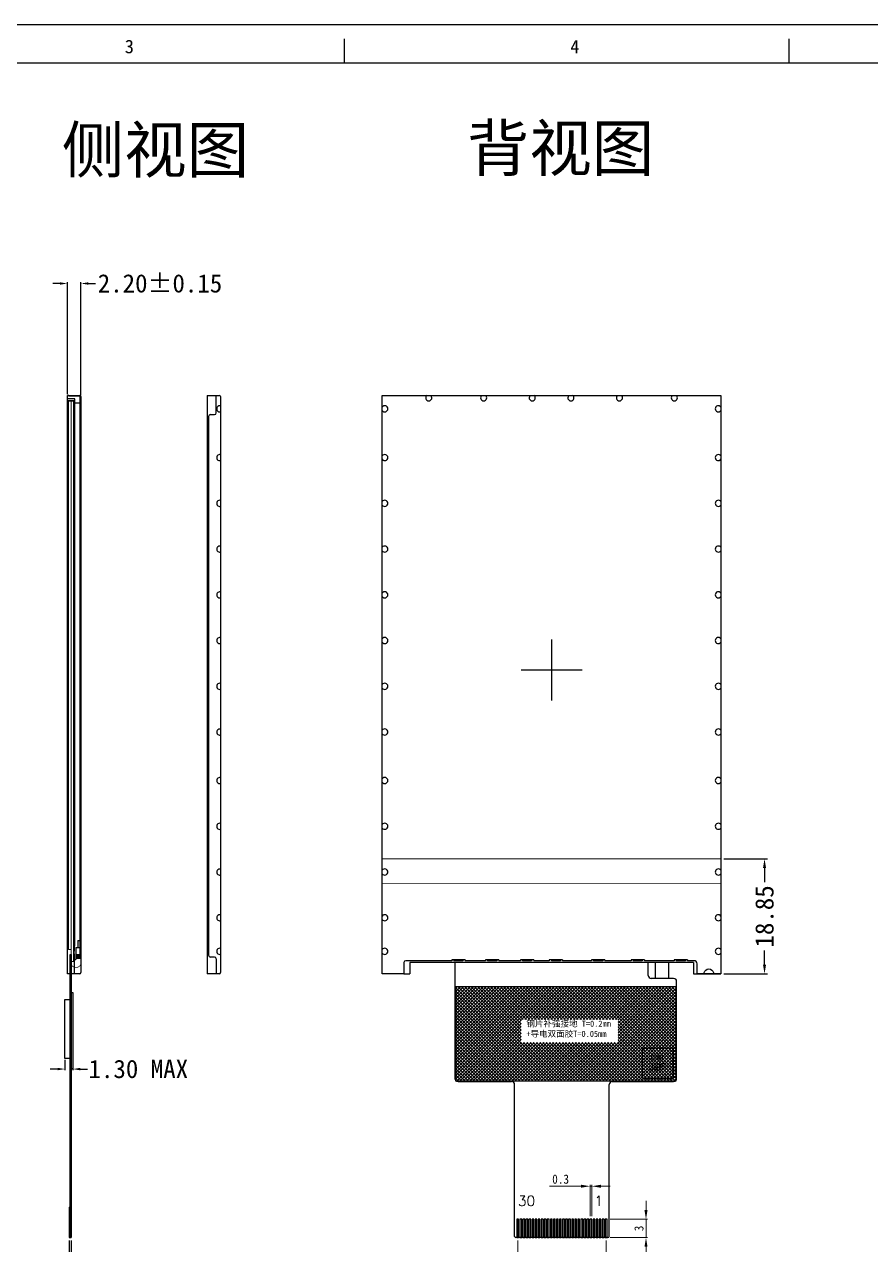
# Model space of a CAD drawing. Header units: millimetres. Extents: x 1248 to 1672, y 459 to 760.
# Drawn here: x 1394.9 to 1533.6, y 559.6 to 759.7 of the extents above; entities that cross this region are included whole.
import ezdxf

# ---------------------------------------------------------------- set-up
doc = ezdxf.new("R2010")
doc.units = ezdxf.units.MM
doc.linetypes.add('CENTER', pattern=[50.8, 31.75, -6.35, 6.35, -6.35])
for name, color, linetype in [('1', 1, 'Continuous'), ('BL', 7, 'Continuous'), ('dim', 4, 'Continuous'), ('DIM（标注）', 3, 'Continuous'), ('FPC', 7, 'Continuous'), ('TJ', 150, 'Continuous'), ('标 注', 3, 'Continuous')]:
    doc.layers.add(name, color=color, linetype=linetype)
doc.layers.add('DIM-S', color=3, linetype='Continuous', lineweight=5)
doc.layers.add('LCD', color=1, linetype='Continuous', lineweight=18)
doc.styles.get("Standard").update_dxf_attribs({"font": 'txt', "bigfont": 'gbcbig.shx'})
doc.styles.add('STYLE1', font='', dxfattribs={"width": 0.9})
doc.styles.add('宋体', font='')
doc.styles.get('STYLE1').set_extended_font_data('KaiTi_GB2312')
doc.styles.get('宋体').set_extended_font_data('SimSun')
doc.dimstyles.new('LYLCM', dxfattribs={"dimtxt": 3, "dimasz": 1.2, "dimexe": 0.2, "dimexo": 0.2, "dimgap": 0.09, "dimtad": 0, "dimzin": 0, "dimdsep": 46, "dimtxsty": '宋体', "dimcen": 0.1, "dimadec": 0, "dimazin": 0, "dimtfac": 1, "dimtofl": 0, "dimtmove": 0, "dimatfit": 0, "dimldrblk": 'CLOSEDBLANK', "dimfxl": 1, "dimtolj": 1, "dimtzin": 0, "dimarcsym": 0})
doc.dimstyles.new('STANDARD$0', dxfattribs={"dimtxt": 1.5, "dimasz": 1.5, "dimexe": 0.25, "dimexo": 0.5, "dimgap": 0.4, "dimtad": 1, "dimzin": 9, "dimdsep": 46, "dimtxsty": 'STYLE1', "dimcen": 1.5, "dimclrd": 256, "dimclre": 256, "dimclrt": 256, "dimadec": 0, "dimazin": 0, "dimtfac": 1, "dimtmove": 0, "dimatfit": 3, "dimfxl": 1, "dimtolj": 1, "dimtzin": 0, "dimlwd": 5, "dimlwe": 5, "dimarcsym": 0})
doc.dimstyles.new('无公差', dxfattribs={"dimtxt": 1.8, "dimasz": 1.5, "dimexe": 0.625, "dimexo": 0.625, "dimtad": 1, "dimzin": 9, "dimdsep": 46, "dimtxsty": 'Standard', "dimcen": 2.5, "dimclrd": 4, "dimclre": 4, "dimclrt": 4, "dimadec": 0, "dimazin": 2, "dimtp": 0.3, "dimtm": 0.3, "dimtfac": 1, "dimtmove": 0, "dimatfit": 3, "dimfxl": 1, "dimarcsym": 0})

# ---------------------------------------------------------------- blocks, each defined once
blk = doc.blocks.new('*D17')
at = {"layer": 'Defpoints', "color": 0}
for p in [(1404.11, 717.17), (1401.91, 698.83), (1404.11, 698.63)]:
    blk.add_point(p, dxfattribs=at)
at = {"layer": 'DIM-S', "color": 0, "lineweight": -2}
for p, q in [((1400.71, 717.17), (1399.51, 717.17)), ((1401.91, 699.03), (1401.91, 717.37)), ((1404.11, 698.83), (1404.11, 717.37)), ((1405.31, 717.17), (1406.51, 717.17))]:
    blk.add_line(p, q, dxfattribs=at)
at = {"layer": 'DIM-S', "color": 0}
for points in [[(1400.71, 717.37), (1400.71, 716.97), (1401.91, 717.17)], [(1405.31, 717.37), (1405.31, 716.97), (1404.11, 717.17)]]:
    blk.add_solid(points, dxfattribs=at)
at = {"layer": 'DIM-S', "color": 7, "insert": (1417.08, 717.17), "char_height": 3, "attachment_point": 5, "style": '宋体'}
blk.add_mtext('\\A1;2.20%%P0.15', dxfattribs=at)
blk = doc.blocks.new('_ClosedBlank')
at = {"color": 0, "linetype": 'ByBlock', "lineweight": -2}
for p, q in [((-1, 0.17), (0, 0)), ((-1, 0.17), (-1, -0.17)), ((0, 0), (-1, -0.17))]:
    blk.add_line(p, q, dxfattribs=at)
blk = doc.blocks.new('*D24')
at = {"layer": 'Defpoints', "color": 0}
for p in [(1401.5, 590.1), (1402.8, 590.1), (1402.8, 588.37)]:
    blk.add_point(p, dxfattribs=at)
at = {"layer": 'DIM-S', "color": 0, "lineweight": -2}
for p, q in [((1400.3, 588.37), (1399.1, 588.37)), ((1401.5, 589.9), (1401.5, 588.17)), ((1402.8, 589.9), (1402.8, 588.17)), ((1404, 588.37), (1405.2, 588.37))]:
    blk.add_line(p, q, dxfattribs=at)
at = {"layer": 'DIM-S', "color": 0}
for points in [[(1400.3, 588.57), (1400.3, 588.17), (1401.5, 588.37)], [(1404, 588.57), (1404, 588.17), (1402.8, 588.37)]]:
    blk.add_solid(points, dxfattribs=at)
at = {"layer": 'DIM-S', "color": 7, "insert": (1413.53, 588.37), "char_height": 3, "attachment_point": 5, "style": '宋体'}
blk.add_mtext('\\A1;1.30 MAX', dxfattribs=at)
blk = doc.blocks.new('*D18')
at = {"layer": 'Defpoints', "color": 0}
for p in [(1402.2, 560.74), (1402.5, 560.74), (1402.5, 545.36)]:
    blk.add_point(p, dxfattribs=at)
at = {"layer": '标 注', "color": 3, "lineweight": -2}
for p, q in [((1402.2, 560.24), (1402.2, 544.86)), ((1402.5, 560.24), (1402.5, 544.86)), ((1400.7, 545.36), (1399.2, 545.36)), ((1402.2, 545.36), (1402.5, 545.36)), ((1404, 545.36), (1406.57, 545.36))]:
    blk.add_line(p, q, dxfattribs=at)
at = {"layer": '标 注', "color": 3}
for points in [[(1400.7, 545.61), (1400.7, 545.11), (1402.2, 545.36)], [(1404, 545.61), (1404, 545.11), (1402.5, 545.36)]]:
    blk.add_solid(points, dxfattribs=at)
at = {"layer": '标 注', "color": 7, "insert": (1428.47, 545.36), "char_height": 3, "attachment_point": 5, "style": '宋体'}
blk.add_mtext('FPC+PI补强=0.3%%P0.03', dxfattribs=at)
blk = doc.blocks.new('A$C0EDB18B7')
at = {"layer": 'TJ', "ltscale": 10}
blk.add_hatch(color=0, dxfattribs=at).paths.add_polyline_path([(1.36, 3.2), (1.36, 2.6), (2.2, 2.6), (2.2, 2.9), (2.05, 2.9), (2.05, 3.2)])
at = {"color": 0, "linetype": 'Continuous'}
for p, q in [((0, 0), (0, 94.85)), ((0.25, 94.85), (0, 94.85)), ((1.21, 4.9), (1.21, 94.3)), ((0, 94), (1.21, 94)), ((1.21, 93.6), (2.05, 93.6)), ((1.11, 3.3), (1.21, 4.9)), ((1.36, 4.3), (2.05, 4.3)), ((1.36, 4.3), (1.36, 2.35)), ((1.11, 3.3), (1.11, 0)), ((1.11, 2.35), (1.36, 2.35)), ((1.36, 2.6), (2.2, 2.6)), ((2.2, 2.9), (2.2, 0.2)), ((2, 0), (0, 0))]:
    blk.add_line(p, q, dxfattribs=at)
at = {"ltscale": 5}
blk.add_line((1.21, 94.3), (0, 94.3), dxfattribs=at)
at = {"color": 5, "linetype": 'Continuous'}
for p, q in [((1.14, 4.9), (1.14, 94)), ((1.04, 3.3), (1.14, 4.9)), ((1.04, 3.3), (1.04, 1.95))]:
    blk.add_line(p, q, dxfattribs=at)
at = {"color": 5, "ltscale": 5}
blk.add_line((1.04, 1.95), (1.11, 1.95), dxfattribs=at)
at = {"color": 0, "linetype": 'Continuous'}
blk.add_arc((2, 0.2), 0.2, 270, 0, dxfattribs=at)
at = {"layer": 'BL', "color": 4}
for p, q in [((0.25, 94.85), (2, 94.85)), ((0.25, 94.7), (0.25, 94.85)), ((2.05, 94.7), (0.25, 94.7)), ((2.05, 94.7), (2.05, 2.9)), ((2.2, 94.65), (2.2, 2.9)), ((2.2, 2.9), (2.05, 2.9))]:
    blk.add_line(p, q, dxfattribs=at)
at = {"layer": 'BL', "color": 0, "linetype": 'Continuous'}
for q in [(2.05, 5.45), (1.73, 4.3)]:
    blk.add_line((1.73, 5.45), q, dxfattribs=at)
at = {"layer": 'BL', "color": 4}
blk.add_arc((2, 94.65), 0.2, 0, 90, dxfattribs=at)
at = {"layer": 'TJ', "color": 0, "ltscale": 10}
blk.add_line((1.36, 3.2), (2.05, 3.2), dxfattribs=at)
blk = doc.blocks.new('*D25')
at = {"layer": 'Defpoints', "color": 0}
for p in [(1509.02, 622.83), (1509.02, 603.98), (1516.18, 603.98)]:
    blk.add_point(p, dxfattribs=at)
at = {"layer": '标 注', "color": 3, "lineweight": -2}
for p, q in [((1509.52, 622.83), (1516.68, 622.83)), ((1516.18, 621.33), (1516.18, 618.99)), ((1516.18, 605.48), (1516.18, 607.82)), ((1509.52, 603.98), (1516.68, 603.98))]:
    blk.add_line(p, q, dxfattribs=at)
at = {"layer": '标 注', "color": 3}
for points in [[(1515.93, 621.33), (1516.43, 621.33), (1516.18, 622.83)], [(1515.93, 605.48), (1516.43, 605.48), (1516.18, 603.98)]]:
    blk.add_solid(points, dxfattribs=at)
at = {"layer": '标 注', "color": 7, "insert": (1516.18, 613.4), "char_height": 3, "attachment_point": 5, "rotation": 90, "style": '宋体'}
blk.add_mtext('18.85', dxfattribs=at)
blk = doc.blocks.new('*D33')
at = {"layer": 'Defpoints', "color": 0}
for p in [(1475.72, 560.74), (1490.22, 560.74), (1475.72, 551.57)]:
    blk.add_point(p, dxfattribs=at)
at = {"layer": 'DIM（标注）', "lineweight": 5}
for p, q in [((1475.72, 560.24), (1475.72, 551.32)), ((1490.22, 560.24), (1490.22, 551.32)), ((1475.72, 551.57), (1454, 551.57)), ((1488.72, 551.57), (1477.22, 551.57))]:
    blk.add_line(p, q, dxfattribs=at)
at = {"layer": 'DIM（标注）'}
for points in [[(1477.22, 551.82), (1477.22, 551.32), (1475.72, 551.57)], [(1488.72, 551.82), (1488.72, 551.32), (1490.22, 551.57)]]:
    blk.add_solid(points, dxfattribs=at)
at = {"layer": 'DIM（标注）', "insert": (1464.11, 553.12), "char_height": 1.5, "attachment_point": 5, "style": 'STYLE1'}
blk.add_mtext('\\A1;P 0.5*(30-1)=14.5', dxfattribs=at)
blk = doc.blocks.new('*D34')
at = {"layer": 'Defpoints', "color": 0}
for p in [(1490.37, 563.74), (1496.75, 563.74), (1490.37, 560.74)]:
    blk.add_point(p, dxfattribs=at)
at = {"layer": 'DIM（标注）', "lineweight": 5}
for p, q in [((1496.75, 565.24), (1496.75, 566.74)), ((1490.87, 563.74), (1497, 563.74)), ((1496.75, 560.74), (1496.75, 563.74)), ((1490.87, 560.74), (1497, 560.74)), ((1496.75, 559.24), (1496.75, 557.74))]:
    blk.add_line(p, q, dxfattribs=at)
at = {"layer": 'DIM（标注）'}
for points in [[(1496.5, 565.24), (1497, 565.24), (1496.75, 563.74)], [(1496.5, 559.24), (1497, 559.24), (1496.75, 560.74)]]:
    blk.add_solid(points, dxfattribs=at)
at = {"layer": 'DIM（标注）', "insert": (1495.6, 562.24), "char_height": 1.5, "attachment_point": 5, "rotation": 90, "style": 'STYLE1'}
blk.add_mtext('\\A1;3', dxfattribs=at)
blk = doc.blocks.new('*D35')
at = {"layer": 'Defpoints', "color": 0}
for p in [(1487.57, 569.16), (1487.57, 563.74), (1487.87, 563.74)]:
    blk.add_point(p, dxfattribs=at)
at = {"layer": 'DIM（标注）', "lineweight": 5}
for p, q in [((1486.07, 569.16), (1480.94, 569.16)), ((1487.57, 564.24), (1487.57, 569.41)), ((1487.87, 569.16), (1487.57, 569.16)), ((1487.87, 564.24), (1487.87, 569.41)), ((1489.37, 569.16), (1490.87, 569.16))]:
    blk.add_line(p, q, dxfattribs=at)
at = {"layer": 'DIM（标注）'}
for points in [[(1486.07, 569.41), (1486.07, 568.91), (1487.57, 569.16)], [(1489.37, 569.41), (1489.37, 568.91), (1487.87, 569.16)]]:
    blk.add_solid(points, dxfattribs=at)
at = {"layer": 'DIM（标注）', "insert": (1482.75, 570.31), "char_height": 1.5, "attachment_point": 5, "style": 'STYLE1'}
blk.add_mtext('\\A1;0.3', dxfattribs=at)

msp = doc.modelspace()

# ---------------------------------------------------------------- hatches: boundary and pattern name
h = msp.add_hatch()
h.set_pattern_fill('ANSI37', color=256, scale=3)
h.set_pattern_definition([(45, (-1126.3639, -370.7047), (-0.265165043, 0.265165043), []), (135, (-1126.3639, -370.7047), (-0.265165043, -0.265165043), [])])
h.paths.add_polyline_path([(1465.533, 586.432), (1465.633, 586.432), (1501.574, 586.432), (1501.674, 586.432), (1501.674, 586.532), (1501.674, 601.729), (1501.674, 601.829), (1501.574, 601.829), (1465.533, 601.829), (1465.533, 586.532)])
h.paths.add_polyline_path([(1476.263, 596.486), (1476.263, 592.727), (1492.206, 592.727), (1492.206, 596.486)], flags=16)

# ---------------------------------------------------------------- linework, layer by layer
at = {"color": 7, "linetype": 'Continuous'}
msp.add_line((1248.077, 759.652), (1672.27, 759.652), dxfattribs=at)
at = {"linetype": 'Continuous'}
for p, q in [((1447.342, 753.338), (1447.342, 757.284)), ((1520.224, 753.338), (1520.224, 757.284)), ((1254.391, 753.338), (1665.955, 753.338))]:
    msp.add_line(p, q, dxfattribs=at)
for p, q in [((1424.802, 698.829), (1424.802, 603.979)), ((1424.802, 698.829), (1426.302, 698.829)), ((1504.516, 605.829), (1458.019, 605.829)), ((1504.516, 605.829), (1458.019, 605.829)), ((1426.302, 603.979), (1424.802, 603.979)), ((1504.516, 603.979), (1505.139, 603.979))]:
    msp.add_line(p, q)
at = {"color": 0}
msp.add_line((1457.059, 603.979), (1458.019, 603.979), dxfattribs=at)
msp.add_lwpolyline([(1501.674, 601.829), (1465.533, 601.829), (1465.533, 586.432), (1501.674, 586.432)], close=True)
at = {"layer": '1', "color": 7, "linetype": 'Continuous'}
for p, q in [((1458.019, 605.829), (1458.019, 604.179)), ((1504.516, 605.829), (1504.516, 604.179)), ((1504.516, 605.829), (1504.516, 603.979))]:
    msp.add_line(p, q, dxfattribs=at)
at = {"layer": '1', "color": 7, "linetype": 'CENTER'}
msp.add_line((1458.019, 605.829), (1458.019, 603.979), dxfattribs=at)
at = {"layer": '1', "color": 2, "linetype": 'Continuous', "lineweight": 13}
msp.add_lwpolyline([(1501.189, 591.821), (1501.189, 586.821), (1496.189, 586.821), (1496.189, 591.821)], close=True, dxfattribs=at)
at = {"layer": 'BL', "color": 4}
for p, q in [((1426.302, 695.979), (1426.302, 698.829)), ((1426.302, 698.829), (1426.802, 698.829)), ((1427.002, 698.629), (1427.002, 604.179)), ((1453.519, 603.979), (1453.519, 698.829)), ((1453.519, 698.829), (1509.019, 698.829)), ((1509.019, 698.829), (1509.019, 603.979)), ((1425.052, 695.379), (1425.052, 607.029)), ((1425.352, 695.679), (1426.002, 695.679)), ((1426.002, 606.729), (1425.352, 606.729)), ((1426.302, 606.429), (1426.302, 603.979)), ((1467.1, 606.279), (1464.9, 606.279)), ((1464.9, 606.279), (1464.9, 606.129)), ((1465.25, 606.279), (1465.25, 606.129)), ((1466.75, 606.279), (1466.75, 606.129)), ((1467.1, 606.279), (1467.1, 606.129)), ((1472.621, 606.279), (1470.421, 606.279)), ((1470.421, 606.279), (1470.421, 606.129)), ((1470.771, 606.279), (1470.771, 606.129)), ((1472.271, 606.279), (1472.271, 606.129)), ((1472.621, 606.279), (1472.621, 606.129)), ((1478.352, 606.279), (1476.152, 606.279)), ((1476.152, 606.279), (1476.152, 606.129)), ((1476.502, 606.279), (1476.502, 606.129)), ((1478.002, 606.279), (1478.002, 606.129)), ((1478.352, 606.279), (1478.352, 606.129)), ((1483.086, 606.279), (1480.886, 606.279)), ((1480.886, 606.279), (1480.886, 606.129)), ((1481.236, 606.279), (1481.236, 606.129)), ((1482.736, 606.279), (1482.736, 606.129)), ((1483.086, 606.279), (1483.086, 606.129)), ((1489.997, 606.279), (1487.797, 606.279)), ((1487.797, 606.279), (1487.797, 606.129)), ((1488.147, 606.279), (1488.147, 606.129)), ((1489.647, 606.279), (1489.647, 606.129)), ((1489.997, 606.279), (1489.997, 606.129)), ((1496.493, 606.279), (1494.293, 606.279)), ((1494.293, 606.279), (1494.293, 606.129)), ((1494.643, 606.279), (1494.643, 606.129)), ((1496.143, 606.279), (1496.143, 606.129)), ((1496.493, 606.279), (1496.493, 606.129)), ((1503.567, 606.279), (1501.367, 606.279)), ((1501.367, 606.279), (1501.367, 606.129)), ((1501.717, 606.279), (1501.717, 606.129)), ((1503.217, 606.279), (1503.217, 606.129)), ((1503.567, 606.279), (1503.567, 606.129)), ((1457.059, 605.829), (1457.059, 603.979)), ((1464.9, 606.129), (1457.359, 606.129)), ((1466.75, 606.129), (1465.25, 606.129)), ((1466.75, 606.129), (1465.25, 606.129)), ((1470.421, 606.129), (1467.1, 606.129)), ((1472.271, 606.129), (1470.771, 606.129)), ((1472.271, 606.129), (1470.771, 606.129)), ((1472.271, 606.129), (1470.771, 606.129)), ((1476.152, 606.129), (1472.621, 606.129)), ((1478.002, 606.129), (1476.502, 606.129)), ((1478.002, 606.129), (1476.502, 606.129)), ((1478.002, 606.129), (1476.502, 606.129)), ((1480.886, 606.129), (1478.352, 606.129)), ((1482.736, 606.129), (1481.236, 606.129)), ((1482.736, 606.129), (1481.236, 606.129)), ((1482.736, 606.129), (1481.236, 606.129)), ((1487.797, 606.129), (1483.086, 606.129)), ((1489.647, 606.129), (1488.147, 606.129)), ((1489.647, 606.129), (1488.147, 606.129)), ((1489.647, 606.129), (1488.147, 606.129)), ((1494.293, 606.129), (1489.997, 606.129)), ((1496.143, 606.129), (1494.643, 606.129)), ((1496.143, 606.129), (1494.643, 606.129)), ((1496.143, 606.129), (1494.643, 606.129)), ((1501.367, 606.129), (1496.493, 606.129)), ((1503.217, 606.129), (1501.717, 606.129)), ((1503.217, 606.129), (1501.717, 606.129)), ((1504.639, 606.129), (1503.567, 606.129)), ((1505.139, 603.979), (1505.139, 605.629)), ((1426.802, 603.979), (1426.302, 603.979)), ((1457.059, 603.979), (1453.519, 603.979)), ((1509.019, 603.979), (1505.139, 603.979)), ((1505.139, 603.979), (1509.019, 603.979)), ((1507.829, 603.979), (1506.28, 603.979)), ((1506.28, 603.979), (1507.829, 603.979))]:
    msp.add_line(p, q, dxfattribs=at)
for centre, radius, start, end in [((1426.802, 698.629), 0.2, 0, 90), ((1461.139, 698.419), 0.5, 124.91521, 55.08479), ((1470.139, 698.419), 0.5, 124.91521, 55.08479), ((1478.099, 698.419), 0.5, 124.91521, 55.08479), ((1484.439, 698.419), 0.5, 124.91521, 55.08479), ((1492.399, 698.419), 0.5, 124.91521, 55.08479), ((1501.399, 698.419), 0.5, 124.91521, 55.08479), ((1426.892, 696.621), 0.5, 77.29097, 282.70903), ((1453.929, 696.629), 0.5, 214.91521, 145.08479), ((1508.609, 696.629), 0.5, 34.91521, 325.08479), ((1425.352, 695.379), 0.3, 90, 180), ((1426.002, 695.979), 0.3, 270, 0), ((1426.892, 688.621), 0.5, 77.29097, 282.70903), ((1453.929, 688.629), 0.5, 214.91521, 145.08479), ((1508.609, 688.629), 0.5, 34.91521, 325.08479), ((1426.892, 681.121), 0.5, 77.29097, 282.70903), ((1453.929, 681.129), 0.5, 214.91521, 145.08479), ((1508.609, 681.129), 0.5, 34.91521, 325.08479), ((1426.892, 673.621), 0.5, 77.29097, 282.70903), ((1453.929, 673.629), 0.5, 214.91521, 145.08479), ((1508.609, 673.629), 0.5, 34.91521, 325.08479), ((1426.892, 666.121), 0.5, 77.29097, 282.70903), ((1453.929, 666.129), 0.5, 214.91521, 145.08479), ((1508.609, 666.129), 0.5, 34.91521, 325.08479), ((1426.892, 658.621), 0.5, 77.29097, 282.70903), ((1453.929, 658.629), 0.5, 214.91521, 145.08479), ((1508.609, 658.629), 0.5, 34.91521, 325.08479), ((1426.892, 651.121), 0.5, 77.29097, 282.70903), ((1453.929, 651.129), 0.5, 214.91521, 145.08479), ((1508.609, 651.129), 0.5, 34.91521, 325.08479), ((1426.892, 643.621), 0.5, 77.29097, 282.70903), ((1453.929, 643.629), 0.5, 214.91521, 145.08479), ((1508.609, 643.629), 0.5, 34.91521, 325.08479), ((1426.892, 635.671), 0.5, 77.29097, 282.70903), ((1453.929, 635.679), 0.5, 214.91521, 145.08479), ((1508.609, 635.679), 0.5, 34.91521, 325.08479), ((1426.892, 628.171), 0.5, 77.29097, 282.70903), ((1453.929, 628.179), 0.5, 214.91521, 145.08479), ((1508.609, 628.179), 0.5, 34.91521, 325.08479), ((1426.892, 620.671), 0.5, 77.29097, 282.70903), ((1453.929, 620.679), 0.5, 214.91521, 145.08479), ((1508.609, 620.679), 0.5, 34.91521, 325.08479), ((1426.892, 613.171), 0.5, 77.29097, 282.70903), ((1453.929, 613.179), 0.5, 214.91521, 145.08479), ((1508.609, 613.179), 0.5, 34.91521, 325.08479), ((1425.352, 607.029), 0.3, 180, 270), ((1426.002, 606.429), 0.3, 0, 90), ((1426.892, 607.671), 0.5, 77.29097, 282.70903), ((1453.929, 607.679), 0.5, 214.91521, 145.08479), ((1508.609, 607.679), 0.5, 34.91521, 325.08479), ((1457.359, 605.829), 0.3, 90, 180), ((1504.639, 605.629), 0.5, 0, 90), ((1426.802, 604.179), 0.2, 270, 0)]:
    msp.add_arc(centre, radius, start, end, dxfattribs=at)
at = {"layer": 'BL', "color": 4, "extrusion": (0, 0, -1)}
msp.add_arc((-1507.055, 603.979), 0.8, 14.47751, 165.52249, dxfattribs=at)
msp.add_arc((-1507.055, 603.979), 0.8, 14.47751, 165.52249, dxfattribs=at)
at = {"layer": 'BL', "color": 4}
for points in [[(1506.259, 604.021), (1506.258, 604.034), (1506.259, 604.05), (1506.26, 604.068)], [(1506.259, 604.021), (1506.258, 604.034), (1506.259, 604.05), (1506.26, 604.068)], [(1506.266, 603.99), (1506.263, 603.997), (1506.26, 604.007), (1506.259, 604.021)], [(1506.266, 603.99), (1506.263, 603.997), (1506.26, 604.007), (1506.259, 604.021)], [(1506.26, 604.068), (1506.262, 604.085), (1506.264, 604.105), (1506.268, 604.125)], [(1506.26, 604.068), (1506.262, 604.085), (1506.264, 604.105), (1506.268, 604.125)], [(1506.28, 603.979), (1506.274, 603.979), (1506.27, 603.983), (1506.266, 603.99)], [(1506.28, 603.979), (1506.274, 603.979), (1506.27, 603.983), (1506.266, 603.99)], [(1506.268, 604.125), (1506.271, 604.143), (1506.275, 604.161), (1506.28, 604.179)], [(1506.268, 604.125), (1506.271, 604.143), (1506.275, 604.161), (1506.28, 604.179)], [(1507.829, 604.179), (1507.835, 604.158), (1507.839, 604.136), (1507.843, 604.115)], [(1507.829, 604.179), (1507.835, 604.158), (1507.839, 604.136), (1507.843, 604.115)], [(1507.841, 603.987), (1507.838, 603.982), (1507.834, 603.979), (1507.829, 603.979)], [(1507.841, 603.987), (1507.838, 603.982), (1507.834, 603.979), (1507.829, 603.979)], [(1507.849, 604.013), (1507.847, 604.001), (1507.845, 603.992), (1507.841, 603.987)], [(1507.849, 604.013), (1507.847, 604.001), (1507.845, 603.992), (1507.841, 603.987)], [(1507.843, 604.115), (1507.846, 604.094), (1507.849, 604.074), (1507.85, 604.057)], [(1507.843, 604.115), (1507.846, 604.094), (1507.849, 604.074), (1507.85, 604.057)], [(1507.85, 604.057), (1507.851, 604.04), (1507.85, 604.025), (1507.849, 604.013)], [(1507.85, 604.057), (1507.851, 604.04), (1507.85, 604.025), (1507.849, 604.013)]]:
    msp.add_open_spline(points, degree=3, dxfattribs=at)
at = {"layer": 'DIM（标注）', "color": 30}
msp.add_line((1490.518, 560.74), (1475.418, 560.74), dxfattribs=at)
for centre, start, end in [((1475.418, 560.94), 180, 270), ((1490.518, 560.94), 270, 0)]:
    msp.add_arc(centre, 0.2, start, end, dxfattribs=at)
at = {"layer": 'FPC', "color": 7}
for p, q in [((1481.268, 658.779), (1481.268, 648.779)), ((1486.268, 653.779), (1476.268, 653.779))]:
    msp.add_line(p, q, dxfattribs=at)
at = {"layer": 'FPC', "color": 30}
for p, q in [((1402.371, 560.74), (1402.371, 607.179)), ((1402.501, 607.179), (1402.501, 560.74)), ((1465.433, 605.829), (1465.433, 586.832)), ((1497.103, 603.729), (1497.103, 605.829)), ((1498.256, 605.829), (1498.256, 603.229)), ((1500.446, 605.829), (1500.446, 603.229)), ((1501.274, 603.229), (1497.603, 603.229)), ((1501.774, 586.832), (1501.774, 602.729)), ((1465.933, 586.332), (1474.718, 586.332)), ((1491.218, 586.332), (1501.274, 586.332)), ((1475.218, 560.94), (1475.218, 585.832)), ((1490.718, 560.94), (1490.718, 585.832)), ((1402.201, 565.74), (1402.201, 560.74)), ((1402.201, 565.74), (1402.501, 565.74)), ((1402.201, 560.74), (1402.501, 560.74))]:
    msp.add_line(p, q, dxfattribs=at)
for points in [[(1475.868, 563.74), (1475.568, 563.74), (1475.568, 560.74), (1475.868, 560.74)], [(1476.368, 563.74), (1476.068, 563.74), (1476.068, 560.74), (1476.368, 560.74)], [(1476.868, 563.74), (1476.568, 563.74), (1476.568, 560.74), (1476.868, 560.74)], [(1477.368, 563.74), (1477.068, 563.74), (1477.068, 560.74), (1477.368, 560.74)], [(1477.868, 563.74), (1477.568, 563.74), (1477.568, 560.74), (1477.868, 560.74)], [(1478.368, 563.74), (1478.068, 563.74), (1478.068, 560.74), (1478.368, 560.74)], [(1478.868, 563.74), (1478.568, 563.74), (1478.568, 560.74), (1478.868, 560.74)], [(1479.368, 563.74), (1479.068, 563.74), (1479.068, 560.74), (1479.368, 560.74)], [(1479.868, 563.74), (1479.568, 563.74), (1479.568, 560.74), (1479.868, 560.74)], [(1480.368, 563.74), (1480.068, 563.74), (1480.068, 560.74), (1480.368, 560.74)], [(1480.868, 563.74), (1480.568, 563.74), (1480.568, 560.74), (1480.868, 560.74)], [(1481.368, 563.74), (1481.068, 563.74), (1481.068, 560.74), (1481.368, 560.74)], [(1481.868, 563.74), (1481.568, 563.74), (1481.568, 560.74), (1481.868, 560.74)], [(1482.368, 563.74), (1482.068, 563.74), (1482.068, 560.74), (1482.368, 560.74)], [(1482.868, 563.74), (1482.568, 563.74), (1482.568, 560.74), (1482.868, 560.74)], [(1483.368, 563.74), (1483.068, 563.74), (1483.068, 560.74), (1483.368, 560.74)], [(1483.868, 563.74), (1483.568, 563.74), (1483.568, 560.74), (1483.868, 560.74)], [(1484.368, 563.74), (1484.068, 563.74), (1484.068, 560.74), (1484.368, 560.74)], [(1484.868, 563.74), (1484.568, 563.74), (1484.568, 560.74), (1484.868, 560.74)], [(1485.368, 563.74), (1485.068, 563.74), (1485.068, 560.74), (1485.368, 560.74)], [(1485.868, 563.74), (1485.568, 563.74), (1485.568, 560.74), (1485.868, 560.74)], [(1486.368, 563.74), (1486.068, 563.74), (1486.068, 560.74), (1486.368, 560.74)], [(1486.868, 563.74), (1486.568, 563.74), (1486.568, 560.74), (1486.868, 560.74)], [(1487.368, 563.74), (1487.068, 563.74), (1487.068, 560.74), (1487.368, 560.74)], [(1487.868, 563.74), (1487.568, 563.74), (1487.568, 560.74), (1487.868, 560.74)], [(1488.368, 563.74), (1488.068, 563.74), (1488.068, 560.74), (1488.368, 560.74)], [(1488.868, 563.74), (1488.568, 563.74), (1488.568, 560.74), (1488.868, 560.74)], [(1489.368, 563.74), (1489.068, 563.74), (1489.068, 560.74), (1489.368, 560.74)], [(1489.868, 563.74), (1489.568, 563.74), (1489.568, 560.74), (1489.868, 560.74)], [(1490.368, 563.74), (1490.068, 563.74), (1490.068, 560.74), (1490.368, 560.74)]]:
    msp.add_lwpolyline(points, close=True, dxfattribs=at)
for centre, start, end in [((1497.603, 603.729), 180, 270), ((1501.274, 602.729), 0, 90), ((1465.933, 586.832), 180, 270), ((1474.718, 585.832), 360, 90), ((1491.218, 585.832), 90, 180), ((1501.274, 586.832), 270, 0)]:
    msp.add_arc(centre, 0.5, start, end, dxfattribs=at)
at = {"layer": 'LCD', "color": 6}
for points in [[(1402.101, 608.279), (1401.951, 608.279), (1401.951, 697.579), (1402.101, 697.579)], [(1402.901, 608.279), (1403.051, 608.279), (1403.051, 697.579), (1402.901, 697.579)]]:
    msp.add_lwpolyline(points, dxfattribs=at)
at = {"layer": 'LCD'}
msp.add_lwpolyline([(1402.501, 697.879), (1402.501, 605.979), (1402.901, 605.979), (1402.901, 697.879), (1402.101, 697.879), (1402.101, 607.979), (1402.501, 607.979)], dxfattribs=at)
at = {"layer": '标 注', "color": 1}
for p, q in [((1481.268, 658.779), (1481.268, 648.779)), ((1486.268, 653.779), (1476.268, 653.779))]:
    msp.add_line(p, q, dxfattribs=at)
at = {"layer": '标 注', "color": 7}
for p, q in [((1402.371, 607.179), (1402.501, 607.179)), ((1404.108, 607.179), (1404.238, 607.179)), ((1402.801, 600.908), (1402.801, 588.408)), ((1402.801, 588.408), (1402.501, 588.408))]:
    msp.add_line(p, q, dxfattribs=at)
at = {"layer": '标 注', "color": 2}
msp.add_lwpolyline([(1402.436, 607.179, 0.12, 0.12, 0), (1402.436, 605.829, 0.12, 0.12, 0.9227221), (1404.173, 605.829, 0.12, 0.12, 0), (1404.173, 643.529, 0, 0, 0)], format="xyseb", dxfattribs=at)
at = {"layer": '标 注', "color": 7, "const_width": 0.15}
for points in [[(1453.519, 622.829), (1509.019, 622.829)], [(1453.519, 618.829), (1509.019, 618.829)]]:
    msp.add_lwpolyline(points, dxfattribs=at)
at = {"layer": '标 注', "color": 7}
for points in [[(1402.801, 588.408), (1402.501, 588.408), (1402.501, 600.908), (1402.801, 600.908)], [(1402.371, 590.097), (1401.499, 590.097), (1401.499, 599.752), (1402.371, 599.752)]]:
    msp.add_lwpolyline(points, close=True, dxfattribs=at)

# ---------------------------------------------------------------- block references
msp.add_blockref('A$C0EDB18B7', (1401.908, 603.979), dxfattribs=at)

# ---------------------------------------------------------------- texts
at = {"color": 4, "linetype": 'Continuous', "style": '宋体'}
for s, p in [('3', (1411.304, 754.923)), ('4', (1484.341, 754.898))]:
    msp.add_text(s, height=2.21, dxfattribs=at).set_placement(p)
at = {"layer": 'dim', "color": 4, "lineweight": 13, "char_height": 7.5, "width": 102.5036, "attachment_point": 1}
for s, insert in [('{\\fSimHei|b0|i0|c134|p2;侧视图}', (1400.986, 742.84)), ('{\\fSimHei|b0|i0|c134|p2;背视图}', (1467.398, 743.122))]:
    msp.add_mtext(s, dxfattribs=dict(at, insert=insert))
at = {"layer": 'DIM（标注）', "color": 30, "width": 1.08068, "attachment_point": 3}
for s, insert, char_height in [('30', (1478.596, 567.589), 1.6653), ('1', (1489.722, 567.589), 1.665)]:
    msp.add_mtext(s, dxfattribs=dict(at, insert=insert, char_height=char_height))
at = {"layer": 'FPC', "color": 0, "insert": (1477.138, 596.317), "char_height": 1, "width": 16.38038, "attachment_point": 1}
msp.add_mtext('{\\fSimSun|b0|i0|c134|p2;钢片补强接地 T=0.2mm\\P+导电双面胶T=0.05mm}', dxfattribs=at)
at = {"layer": 'FPC', "color": 5, "char_height": 1, "width": 8.38209, "attachment_point": 7, "style": '宋体'}
for s, insert in [('{\\C2;GND}', (1497.535, 589.73)), ('{\\C2;漏铜}', (1497.306, 588.082))]:
    msp.add_mtext(s, dxfattribs=dict(at, insert=insert))

# ---------------------------------------------------------------- dimensions: what is measured, and where the dimension line sits
at = {"layer": 'DIM-S'}
dim = msp.add_linear_dim(base=(1404.108, 717.173), p1=(1401.908, 698.829), p2=(1404.108, 698.629), text='<>%%P0.15', dimstyle='LYLCM', override={"dimclrt": 7}, dxfattribs=at)
dim.commit()
dim.dimension.update_dxf_attribs({"geometry": '*D17', "text_midpoint": (1417.082, 717.173), "dimtype": 160})
dim = msp.add_linear_dim(base=(1402.801, 588.368), p1=(1401.499, 590.097), p2=(1402.801, 590.097), text='1.30 MAX', dimstyle='LYLCM', override={"dimclrt": 7}, dxfattribs=at)
dim.commit()
dim.dimension.update_dxf_attribs({"geometry": '*D24', "text_midpoint": (1413.533, 588.368)})
at = {"layer": 'DIM（标注）', "color": 30}
for base, p1, p2, angle, picture, middle in [((1487.568, 569.161), (1487.868, 563.74), (1487.568, 563.74), 180, '*D35', (1482.753, 570.311)), ((1496.745, 563.74), (1490.368, 560.74), (1490.368, 563.74), 90, '*D34', (1495.595, 562.24))]:
    dim = msp.add_linear_dim(base=base, p1=p1, p2=p2, angle=angle, dimstyle='STANDARD$0', override={"dimfxl": 0.8}, dxfattribs=at)
    dim.commit()
    dim.dimension.update_dxf_attribs({"geometry": picture, "text_midpoint": middle})
dim = msp.add_linear_dim(base=(1475.718, 551.573), p1=(1490.218, 560.74), p2=(1475.718, 560.74), angle=180, text='P 0.5*(30-1)=<>', dimstyle='STANDARD$0', override={"dimfxl": 0.8}, dxfattribs=at)
dim.commit()
dim.dimension.update_dxf_attribs({"geometry": '*D33', "text_midpoint": (1464.111, 551.573), "dimtype": 160})
at = {"layer": '标 注', "color": 2}
dim = msp.add_linear_dim(base=(1516.177, 603.979), p1=(1509.019, 622.829), p2=(1509.019, 603.979), angle=90, dimstyle='无公差', override={"dimtxt": 3, "dimexe": 0.5, "dimexo": 0.5, "dimtad": 0, "dimtxsty": '宋体', "dimcen": 0.3, "dimclrd": 3, "dimclre": 3, "dimclrt": 7}, dxfattribs=at)
dim.commit()
dim.dimension.update_dxf_attribs({"geometry": '*D25', "text_midpoint": (1516.177, 613.404)})
dim = msp.add_linear_dim(base=(1402.501, 545.362), p1=(1402.201, 560.74), p2=(1402.501, 560.74), angle=180, text='FPC+PI补强=<>%%P0.03', dimstyle='无公差', override={"dimtxt": 3, "dimexe": 0.5, "dimexo": 0.5, "dimtad": 0, "dimtxsty": '宋体', "dimcen": 0.3, "dimclrd": 3, "dimclre": 3, "dimclrt": 7}, dxfattribs=at)
dim.commit()
dim.dimension.update_dxf_attribs({"geometry": '*D18', "text_midpoint": (1428.467, 545.362), "dimtype": 160})

doc.saveas('drawing.dxf')
